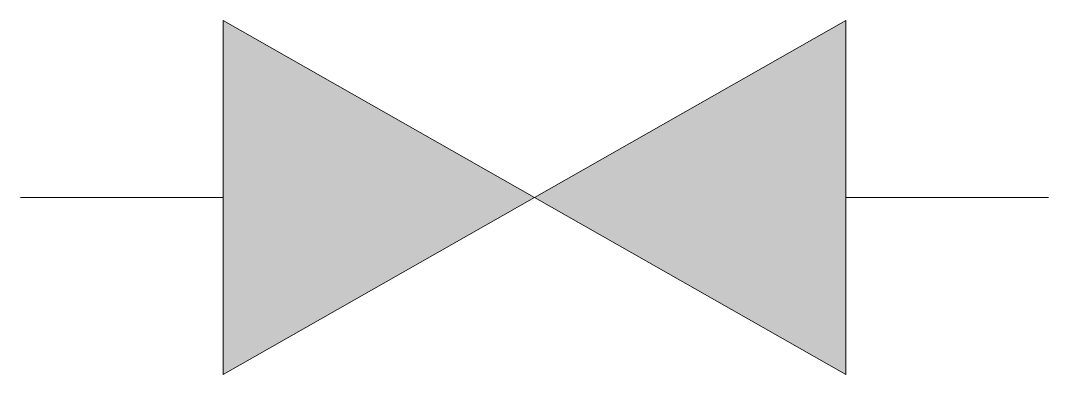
# Model space of a CAD drawing. Header units: feet. Extents: x -2.24 to 2.24, y -0.77 to 0.77.
import ezdxf

# ---------------------------------------------------------------- set-up
doc = ezdxf.new("R2010")
doc.units = ezdxf.units.FT
doc.header["$MEASUREMENT"] = 0
doc.layers.get('0').update_dxf_attribs({"lineweight": 35})
doc.layers.add('TEXT', color=7, linetype='Continuous', lineweight=5)

# ---------------------------------------------------------------- blocks, each defined once
blk = doc.blocks.new('A$C3ad405f7')
at = {"layer": 'TEXT'}
h = blk.add_hatch(color=256, dxfattribs=at)
h.dxf.hatch_style = 1
h.paths.add_polyline_path([(0.17963, 0.07688), (0.11187, 0.03844), (0.17963, 0)])
h.paths.add_polyline_path([(0.0441, 0), (0.11187, 0.03844), (0.0441, 0.07688)])
for p, q in [((0.0441, 0.07688), (0.11187, 0.03844)), ((0.0441, 0), (0.0441, 0.07688)), ((0.17963, 0.07688), (0.11187, 0.03844)), ((0.17963, 0), (0.17963, 0.07688)), ((0.0441, 0.03844), (0, 0.03844)), ((0.0441, 0), (0.11187, 0.03844)), ((0.17963, 0), (0.11187, 0.03844)), ((0.17963, 0.03844), (0.22373, 0.03844))]:
    blk.add_line(p, q, dxfattribs=at)

msp = doc.modelspace()

# ---------------------------------------------------------------- block references
at = {"xscale": 20, "yscale": 20, "zscale": 20}
msp.add_blockref('A$C3ad405f7', (-2.2373, -0.7688), dxfattribs=at)

doc.saveas('drawing.dxf')
